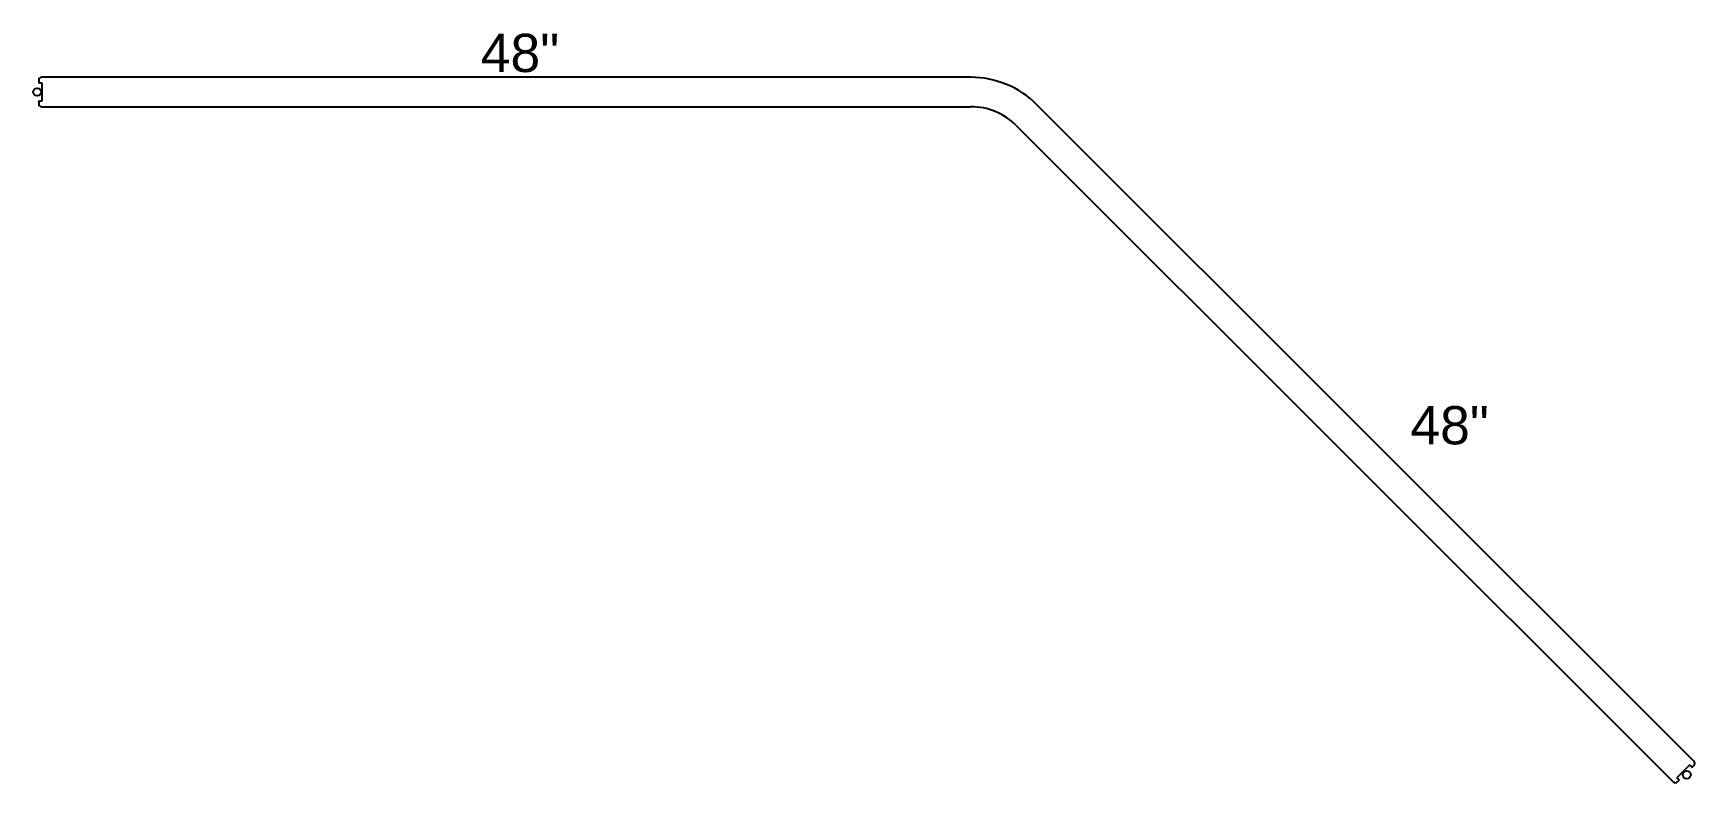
# Model space of a CAD drawing. Extents: x -0.01 to 2.11, y -0.88 to 0.07.
import ezdxf

# ---------------------------------------------------------------- set-up
doc = ezdxf.new("R2010")
doc.units = 0
doc.layers.add('135°', color=5, linetype='Continuous')
doc.layers.add('90°', color=94, linetype='Continuous')
doc.styles.get("Standard").update_dxf_attribs({"font": 'arial.ttf'})

msp = doc.modelspace()

# ---------------------------------------------------------------- linework, layer by layer
at = {"layer": '135°', "linetype": 'Continuous'}
for p, q in [((0.002, 0.0147), (0.002, 0.0127)), ((0.002, 0.0127), (0.002, 0.0116)), ((0.002, 0.0116), (0.0031, 0.0116)), ((0.0031, 0.0116), (0.006, 0.0116)), ((1.1859, 0.0187), (0.006, 0.0187)), ((0.0031, -0.0116), (0.002, -0.0116)), ((0.002, -0.0127), (0.002, -0.0116)), ((0.002, -0.0127), (0.002, -0.0147)), ((0.006, -0.0116), (0.0031, -0.0116)), ((0.006, -0.0187), (1.1859, -0.0187)), ((2.1044, -0.8505), (1.27, -0.0161)), ((1.2436, -0.0426), (2.078, -0.877)), ((2.103, -0.8576), (2.1022, -0.8584)), ((2.103, -0.8576), (2.1044, -0.8562)), ((2.0836, -0.877), (2.085, -0.8755)), ((2.085, -0.8755), (2.0858, -0.8748))]:
    msp.add_line(p, q, dxfattribs=at)
at = {"layer": '135°'}
for p, q in [((0.006, 0.0116), (0.006, -0.0116)), ((2.0994, -0.8555), (2.083, -0.8719))]:
    msp.add_line(p, q, dxfattribs=at)
at = {"layer": '135°', "linetype": 'Continuous', "flags": 128}
for points in [[(2.0994, -0.8555), (2.0997, -0.8558), (2.0999, -0.8561), (2.1002, -0.8563), (2.1005, -0.8566), (2.1007, -0.8569), (2.101, -0.8571), (2.1012, -0.8573), (2.1014, -0.8575)], [(2.1014, -0.8575), (2.1016, -0.8577), (2.1017, -0.8579), (2.1019, -0.858), (2.102, -0.8581), (2.1021, -0.8582), (2.1022, -0.8583), (2.1022, -0.8583), (2.1022, -0.8584)], [(2.085, -0.8739), (2.0848, -0.8737), (2.0846, -0.8735), (2.0843, -0.8733), (2.0841, -0.873), (2.0838, -0.8728), (2.0835, -0.8725), (2.0833, -0.8722), (2.083, -0.8719)], [(2.0858, -0.8748), (2.0858, -0.8747), (2.0858, -0.8747), (2.0857, -0.8746), (2.0856, -0.8745), (2.0855, -0.8744), (2.0853, -0.8743), (2.0852, -0.8741), (2.085, -0.8739)]]:
    msp.add_lwpolyline(points, dxfattribs=at)
at = {"layer": '135°', "color": 251, "true_color": 0x636466}
for centre in [(0, 0), (0, 0), (0, 0), (0, 0), (2.0954, -0.8679), (2.0954, -0.8679)]:
    msp.add_circle(centre, 0.005, dxfattribs=at)
at = {"layer": '135°', "linetype": 'Continuous'}
for centre, radius, start, end in [((0.006, 0.0147), 0.004, 90, 180), ((1.1859, -0.1002), 0.1189, 45, 90), ((0.006, -0.0147), 0.004, 180, 270), ((1.1859, -0.1002), 0.0815, 45, 90), ((2.1016, -0.8533), 0.004, 315, 45), ((2.0808, -0.8741), 0.004, 225, 315)]:
    msp.add_arc(centre, radius, start, end, dxfattribs=at)

# ---------------------------------------------------------------- texts
at = {"layer": '90°'}
for p in [(0.5634, 0.0254), (1.7443, -0.4479)]:
    msp.add_text('48"', height=0.04866, dxfattribs=at).set_placement(p)

doc.saveas('drawing.dxf')
